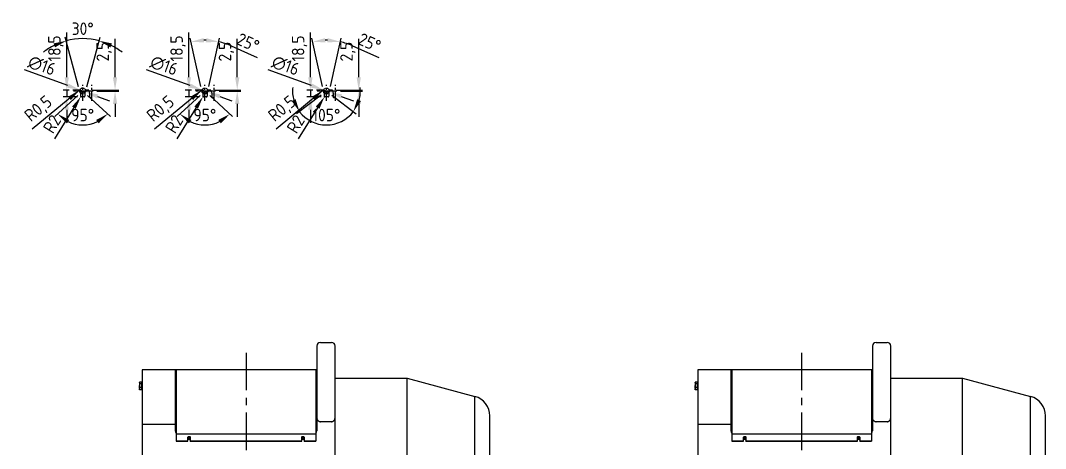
# Model space of a CAD drawing. Header units: millimetres. Extents: x -13 to 15102, y -1400 to 6249.
# Drawn here: x 9117 to 11906, y 2251 to 3414 of the extents above; entities that cross this region are included whole.
import ezdxf

# ---------------------------------------------------------------- set-up
doc = ezdxf.new("R2010")
doc.units = ezdxf.units.MM
doc.header["$LTSCALE"] = 2
for name, pattern in [('CENTER', [10.16, 6.35, -1.27, 1.27, -1.27]), ('CENTER8', [6.35, 3.96875, -0.79375, 0.79375, -0.79375]), ('PHANTOM', [2.5, 1.25, -0.25, 0.25, -0.25, 0.25, -0.25])]:
    doc.linetypes.add(name, pattern=pattern)
doc.layers.add('1轮廓实线层', color=7, linetype='Continuous')
doc.layers.add('3中心线层', color=1, linetype='CENTER8')
doc.styles.get("Standard").update_dxf_attribs({"font": 'isocp.shx', "height": 34, "bigfont": 'whgtxt.shx'})
doc.dimstyles.new('ISO-25', dxfattribs={"dimtxt": 34, "dimasz": 35, "dimexe": 10, "dimexo": 10, "dimgap": 10, "dimtad": 1, "dimdec": 4, "dimtxsty": 'Standard', "dimcen": 2.5, "dimclrd": 3, "dimclre": 3, "dimclrt": 2, "dimadec": 1, "dimazin": 2, "dimtfac": 1, "dimtdec": 4, "dimtmove": 0, "dimatfit": 3, "dimfxl": 1, "dimarcsym": 0})

# ---------------------------------------------------------------- blocks, each defined once
blk = doc.blocks.new('*D3740')
at = {"color": 3, "lineweight": -2}
for p, q in [((9706.6, 3259.6), (9706.6, 3363.9)), ((9644.5, 3224.6), (9716.6, 3224.6)), ((9657.1, 3222.1), (9716.6, 3222.1)), ((9706.6, 3224.6), (9706.6, 3222.1)), ((9706.6, 3187.1), (9706.6, 3152.1))]:
    blk.add_line(p, q, dxfattribs=at)
at = {"color": 3}
for points in [[(9700.8, 3259.6), (9712.5, 3259.6), (9706.6, 3224.6)], [(9712.5, 3187.1), (9700.8, 3187.1), (9706.6, 3222.1)]]:
    blk.add_solid(points, dxfattribs=at)
at = {"layer": 'Defpoints', "color": 0}
for p in [(9634.5, 3224.6), (9647.1, 3222.1), (9706.6, 3222.1)]:
    blk.add_point(p, dxfattribs=at)
at = {"color": 2, "insert": (9677.1, 3329.2), "char_height": 34, "attachment_point": 5, "rotation": 90}
blk.add_mtext('2,5', dxfattribs=at)
blk = doc.blocks.new('*D3741')
at = {"color": 3, "lineweight": -2}
for p, q in [((9575.1, 3259.6), (9575.1, 3380.9)), ((9582.1, 3224.6), (9565.1, 3224.6)), ((9575.1, 3224.6), (9575.1, 3206.1)), ((9604.3, 3206.1), (9565.1, 3206.1)), ((9575.1, 3171.1), (9575.1, 3136.1))]:
    blk.add_line(p, q, dxfattribs=at)
at = {"color": 3}
for points in [[(9569.3, 3259.6), (9580.9, 3259.6), (9575.1, 3224.6)], [(9580.9, 3171.1), (9569.3, 3171.1), (9575.1, 3206.1)]]:
    blk.add_solid(points, dxfattribs=at)
at = {"layer": 'Defpoints', "color": 0}
for p in [(9592.1, 3224.6), (9575.1, 3206.1), (9614.3, 3206.1)]:
    blk.add_point(p, dxfattribs=at)
at = {"color": 2, "insert": (9545.6, 3337.7), "char_height": 34, "attachment_point": 5, "rotation": 90}
blk.add_mtext('18,5', dxfattribs=at)
blk = doc.blocks.new('*D3742')
at = {"color": 3, "lineweight": -2}
for p, q in [((9605.4, 3209.9), (9543.2, 3153)), ((9631.9, 3209.9), (9694.1, 3153))]:
    blk.add_line(p, q, dxfattribs=at)
blk.add_arc((9618.6, 3222.1), 92.3, 244.3538, 295.6462, dxfattribs=at)
at = {"color": 3}
for points in [[(9582.1, 3143.5), (9575.2, 3134.2), (9550.6, 3159.7)], [(9662.1, 3134.2), (9655.1, 3143.5), (9686.7, 3159.7)]]:
    blk.add_solid(points, dxfattribs=at)
at = {"layer": 'Defpoints', "color": 0}
for p in [(9612.7, 3216.7), (9618.6, 3222.1), (9618.6, 3222.1), (9624.5, 3216.7), (9593.4, 3133.3)]:
    blk.add_point(p, dxfattribs=at)
at = {"color": 2, "insert": (9618.6, 3156.8), "char_height": 34, "attachment_point": 5}
blk.add_mtext('95%%d', dxfattribs=at)
blk = doc.blocks.new('*D3743')
at = {"color": 3, "lineweight": -2}
for p, q in [((9607.8, 3234), (9578.6, 3365.6)), ((9629.5, 3234), (9658.6, 3365.6)), ((9689.7, 3344.9), (9760.8, 3313.3))]:
    blk.add_line(p, q, dxfattribs=at)
for start, end in [(88.9849, 91.0151), (66.0151, 77.5)]:
    blk.add_arc((9618.6, 3185.1), 174.9, start, end, dxfattribs=at)
at = {"color": 3}
for points in [[(9614.8, 3365.8), (9616.2, 3354.2), (9580.8, 3355.9)], [(9621, 3354.2), (9622.4, 3365.8), (9656.5, 3355.9)]]:
    blk.add_solid(points, dxfattribs=at)
at = {"layer": 'Defpoints', "color": 0}
for p in [(9605.9, 3359.6), (9610, 3224.2), (9610.8, 3220.4), (9626.4, 3220.4), (9627.3, 3224.2)]:
    blk.add_point(p, dxfattribs=at)
at = {"color": 2, "insert": (9736.2, 3353.8), "char_height": 34, "attachment_point": 5, "rotation": 336.0151}
blk.add_mtext('25%%d', dxfattribs=at)
blk = doc.blocks.new('*D3744')
at = {"color": 3, "lineweight": -2}
for p, q in [((9578.2, 3236.7), (9460, 3279.6)), ((9626.1, 3219.4), (9611.1, 3224.8)), ((9659.1, 3207.4), (9692, 3195.5))]:
    blk.add_line(p, q, dxfattribs=at)
at = {"color": 3}
for points in [[(9576.2, 3231.3), (9580.2, 3242.2), (9611.1, 3224.8)], [(9661, 3212.9), (9657.1, 3201.9), (9626.1, 3219.4)]]:
    blk.add_solid(points, dxfattribs=at)
at = {"layer": 'Defpoints', "color": 0}
for p in [(9611.1, 3224.8), (9626.1, 3219.4)]:
    blk.add_point(p, dxfattribs=at)
at = {"color": 2, "insert": (9507.4, 3291.1), "char_height": 34, "attachment_point": 5, "rotation": 340.0653}
blk.add_mtext('∅16', dxfattribs=at)
blk = doc.blocks.new('*D3745')
at = {"color": 3, "lineweight": -2}
blk.add_line((9609.9, 3224.4), (9481.6, 3118.3), dxfattribs=at)
at = {"color": 3}
blk.add_solid([(9586.6, 3197.6), (9579.2, 3206.6), (9609.9, 3224.4)], dxfattribs=at)
at = {"layer": 'Defpoints', "color": 0}
for p in [(9609.5, 3224.1), (9609.9, 3224.4)]:
    blk.add_point(p, dxfattribs=at)
at = {"color": 2, "insert": (9499.9, 3171.8), "char_height": 34, "attachment_point": 5, "rotation": 39.6005}
blk.add_mtext('R0,5', dxfattribs=at)
blk = doc.blocks.new('*D3746')
at = {"color": 3, "lineweight": -2}
for p, q in [((9614.4, 3208.4), (9613.3, 3206.7)), ((9594.8, 3177), (9542.1, 3092.3))]:
    blk.add_line(p, q, dxfattribs=at)
at = {"color": 3}
blk.add_solid([(9599.8, 3173.9), (9589.9, 3180), (9613.3, 3206.7)], dxfattribs=at)
at = {"layer": 'Defpoints', "color": 0}
for p in [(9614.4, 3208.4), (9613.3, 3206.7)]:
    blk.add_point(p, dxfattribs=at)
at = {"color": 2, "insert": (9535.2, 3132.4), "char_height": 34, "attachment_point": 5, "rotation": 58.0726}
blk.add_mtext('R2', dxfattribs=at)
blk = doc.blocks.new('*D3747')
at = {"color": 3, "lineweight": -2}
for p, q in [((10037.3, 3259.6), (10037.3, 3363.9)), ((9975.1, 3224.6), (10047.3, 3224.6)), ((9987.8, 3222.1), (10047.3, 3222.1)), ((10037.3, 3224.6), (10037.3, 3222.1)), ((10037.3, 3187.1), (10037.3, 3152.1))]:
    blk.add_line(p, q, dxfattribs=at)
at = {"color": 3}
for points in [[(10031.4, 3259.6), (10043.1, 3259.6), (10037.3, 3224.6)], [(10043.1, 3187.1), (10031.4, 3187.1), (10037.3, 3222.1)]]:
    blk.add_solid(points, dxfattribs=at)
at = {"layer": 'Defpoints', "color": 0}
for p in [(9965.1, 3224.6), (9977.8, 3222.1), (10037.3, 3222.1)]:
    blk.add_point(p, dxfattribs=at)
at = {"color": 2, "insert": (10007.7, 3329.2), "char_height": 34, "attachment_point": 5, "rotation": 90}
blk.add_mtext('2,5', dxfattribs=at)
blk = doc.blocks.new('*D3748')
at = {"color": 3, "lineweight": -2}
for p, q in [((9905.8, 3259.6), (9905.8, 3380.9)), ((9912.8, 3224.6), (9895.8, 3224.6)), ((9905.8, 3224.6), (9905.8, 3206.1)), ((9934.9, 3206.1), (9895.8, 3206.1)), ((9905.8, 3171.1), (9905.8, 3136.1))]:
    blk.add_line(p, q, dxfattribs=at)
at = {"color": 3}
for points in [[(9899.9, 3259.6), (9911.6, 3259.6), (9905.8, 3224.6)], [(9911.6, 3171.1), (9899.9, 3171.1), (9905.8, 3206.1)]]:
    blk.add_solid(points, dxfattribs=at)
at = {"layer": 'Defpoints', "color": 0}
for p in [(9922.8, 3224.6), (9905.8, 3206.1), (9944.9, 3206.1)]:
    blk.add_point(p, dxfattribs=at)
at = {"color": 2, "insert": (9876.2, 3337.7), "char_height": 34, "attachment_point": 5, "rotation": 90}
blk.add_mtext('18,5', dxfattribs=at)
blk = doc.blocks.new('*D3749')
at = {"color": 3, "lineweight": -2}
for p, q in [((9935, 3211.1), (9868.1, 3159.8)), ((9963.6, 3211.1), (10030.5, 3159.8))]:
    blk.add_line(p, q, dxfattribs=at)
for start, end in [(173.7924, 195.6462), (344.3538, 6.2076), (217.5, 322.5)]:
    blk.add_arc((9949.3, 3222.1), 92.3, start, end, dxfattribs=at)
at = {"color": 3}
for points in [[(9855.2, 3194.6), (9865.6, 3199.8), (9876, 3165.9)], [(10033, 3199.8), (10043.4, 3194.6), (10022.5, 3165.9)]]:
    blk.add_solid(points, dxfattribs=at)
at = {"layer": 'Defpoints', "color": 0}
for p in [(9942.9, 3217.2), (9949.3, 3222.1), (9949.3, 3222.1), (9955.6, 3217.2), (9921.5, 3134)]:
    blk.add_point(p, dxfattribs=at)
at = {"color": 2, "insert": (9949.3, 3156.8), "char_height": 34, "attachment_point": 5}
blk.add_mtext('105%%d', dxfattribs=at)
blk = doc.blocks.new('*D3750')
at = {"color": 3, "lineweight": -2}
for p, q in [((9938.4, 3234), (9909.3, 3365.6)), ((9960.1, 3234), (9989.3, 3365.6)), ((10020.4, 3344.9), (10091.5, 3313.3))]:
    blk.add_line(p, q, dxfattribs=at)
for start, end in [(88.9849, 91.0151), (66.0151, 77.5)]:
    blk.add_arc((9949.3, 3185.1), 174.9, start, end, dxfattribs=at)
at = {"color": 3}
for points in [[(9945.5, 3365.8), (9946.9, 3354.2), (9911.4, 3355.9)], [(9951.7, 3354.2), (9953.1, 3365.8), (9987.1, 3355.9)]]:
    blk.add_solid(points, dxfattribs=at)
at = {"layer": 'Defpoints', "color": 0}
for p in [(9936.6, 3359.6), (9940.6, 3224.2), (9941.5, 3220.4), (9957.1, 3220.4), (9957.9, 3224.2)]:
    blk.add_point(p, dxfattribs=at)
at = {"color": 2, "insert": (10066.9, 3353.8), "char_height": 34, "attachment_point": 5, "rotation": 336.0151}
blk.add_mtext('25%%d', dxfattribs=at)
blk = doc.blocks.new('*D3751')
at = {"color": 3, "lineweight": -2}
for p, q in [((9908.9, 3236.7), (9790.7, 3279.6)), ((9956.8, 3219.4), (9941.8, 3224.8)), ((9989.7, 3207.4), (10022.6, 3195.5))]:
    blk.add_line(p, q, dxfattribs=at)
at = {"color": 3}
for points in [[(9906.9, 3231.3), (9910.8, 3242.2), (9941.8, 3224.8)], [(9991.7, 3212.9), (9987.7, 3201.9), (9956.8, 3219.4)]]:
    blk.add_solid(points, dxfattribs=at)
at = {"layer": 'Defpoints', "color": 0}
for p in [(9941.8, 3224.8), (9956.8, 3219.4)]:
    blk.add_point(p, dxfattribs=at)
at = {"color": 2, "insert": (9838.1, 3291.1), "char_height": 34, "attachment_point": 5, "rotation": 340.0653}
blk.add_mtext('∅16', dxfattribs=at)
blk = doc.blocks.new('*D3752')
at = {"color": 3, "lineweight": -2}
blk.add_line((9940.5, 3224.4), (9812.2, 3118.3), dxfattribs=at)
at = {"color": 3}
blk.add_solid([(9917.3, 3197.6), (9909.8, 3206.6), (9940.5, 3224.4)], dxfattribs=at)
at = {"layer": 'Defpoints', "color": 0}
for p in [(9940.1, 3224.1), (9940.5, 3224.4)]:
    blk.add_point(p, dxfattribs=at)
at = {"color": 2, "insert": (9830.6, 3171.8), "char_height": 34, "attachment_point": 5, "rotation": 39.6005}
blk.add_mtext('R0,5', dxfattribs=at)
blk = doc.blocks.new('*D3753')
at = {"color": 3, "lineweight": -2}
for p, q in [((9944.9, 3208.1), (9943.9, 3206.4)), ((9925.4, 3176.7), (9872.6, 3092))]:
    blk.add_line(p, q, dxfattribs=at)
at = {"color": 3}
blk.add_solid([(9930.3, 3173.6), (9920.4, 3179.8), (9943.9, 3206.4)], dxfattribs=at)
at = {"layer": 'Defpoints', "color": 0}
for p in [(9944.9, 3208.1), (9943.9, 3206.4)]:
    blk.add_point(p, dxfattribs=at)
at = {"color": 2, "insert": (9865.8, 3132.1), "char_height": 34, "attachment_point": 5, "rotation": 58.0726}
blk.add_mtext('R2', dxfattribs=at)
blk = doc.blocks.new('*D3754')
at = {"color": 3, "lineweight": -2}
for p, q in [((9374.2, 3259.6), (9374.2, 3363.9)), ((9312, 3224.6), (9384.2, 3224.6)), ((9324.7, 3222.1), (9384.2, 3222.1)), ((9374.2, 3224.6), (9374.2, 3222.1)), ((9374.2, 3187.1), (9374.2, 3152.1))]:
    blk.add_line(p, q, dxfattribs=at)
at = {"color": 3}
for points in [[(9368.3, 3259.6), (9380, 3259.6), (9374.2, 3224.6)], [(9380, 3187.1), (9368.3, 3187.1), (9374.2, 3222.1)]]:
    blk.add_solid(points, dxfattribs=at)
at = {"layer": 'Defpoints', "color": 0}
for p in [(9302, 3224.6), (9314.7, 3222.1), (9374.2, 3222.1)]:
    blk.add_point(p, dxfattribs=at)
at = {"color": 2, "insert": (9344.6, 3329.2), "char_height": 34, "attachment_point": 5, "rotation": 90}
blk.add_mtext('2,5', dxfattribs=at)
blk = doc.blocks.new('*D3755')
at = {"color": 3, "lineweight": -2}
for p, q in [((9242.7, 3259.6), (9242.7, 3380.9)), ((9249.7, 3224.6), (9232.7, 3224.6)), ((9242.7, 3224.6), (9242.7, 3206.1)), ((9271.8, 3206.1), (9232.7, 3206.1)), ((9242.7, 3171.1), (9242.7, 3136.1))]:
    blk.add_line(p, q, dxfattribs=at)
at = {"color": 3}
for points in [[(9236.8, 3259.6), (9248.5, 3259.6), (9242.7, 3224.6)], [(9248.5, 3171.1), (9236.8, 3171.1), (9242.7, 3206.1)]]:
    blk.add_solid(points, dxfattribs=at)
at = {"layer": 'Defpoints', "color": 0}
for p in [(9259.7, 3224.6), (9242.7, 3206.1), (9281.8, 3206.1)]:
    blk.add_point(p, dxfattribs=at)
at = {"color": 2, "insert": (9213.1, 3337.7), "char_height": 34, "attachment_point": 5, "rotation": 90}
blk.add_mtext('18,5', dxfattribs=at)
blk = doc.blocks.new('*D3756')
at = {"color": 3, "lineweight": -2}
for p, q in [((9272.9, 3209.9), (9210.7, 3153)), ((9299.5, 3209.9), (9361.6, 3153))]:
    blk.add_line(p, q, dxfattribs=at)
blk.add_arc((9286.2, 3222.1), 92.3, 244.3538, 295.6462, dxfattribs=at)
at = {"color": 3}
for points in [[(9249.7, 3143.5), (9242.8, 3134.2), (9218.1, 3159.7)], [(9329.6, 3134.2), (9322.7, 3143.5), (9354.2, 3159.7)]]:
    blk.add_solid(points, dxfattribs=at)
at = {"layer": 'Defpoints', "color": 0}
for p in [(9280.3, 3216.7), (9286.2, 3222.1), (9286.2, 3222.1), (9292.1, 3216.7), (9261, 3133.3)]:
    blk.add_point(p, dxfattribs=at)
at = {"color": 2, "insert": (9286.2, 3156.8), "char_height": 34, "attachment_point": 5}
blk.add_mtext('95%%d', dxfattribs=at)
blk = doc.blocks.new('*D3757')
at = {"color": 3, "lineweight": -2}
for p, q in [((9245.8, 3236.7), (9127.6, 3279.6)), ((9293.7, 3219.4), (9278.7, 3224.8)), ((9326.6, 3207.4), (9359.5, 3195.5))]:
    blk.add_line(p, q, dxfattribs=at)
blk.add_arc((9286.2, 3222.1), 8, 82.701, 195, dxfattribs=at)
at = {"color": 3}
for points in [[(9243.8, 3231.3), (9247.7, 3242.2), (9278.7, 3224.8)], [(9328.6, 3212.9), (9324.6, 3201.9), (9293.7, 3219.4)]]:
    blk.add_solid(points, dxfattribs=at)
at = {"layer": 'Defpoints', "color": 0}
for p in [(9278.7, 3224.8), (9293.7, 3219.4)]:
    blk.add_point(p, dxfattribs=at)
at = {"color": 2, "insert": (9175, 3291.1), "char_height": 34, "attachment_point": 5, "rotation": 340.0653}
blk.add_mtext('∅16', dxfattribs=at)
blk = doc.blocks.new('*D3758')
at = {"color": 3, "lineweight": -2}
blk.add_line((9277.2, 3224.4), (9148.9, 3118.3), dxfattribs=at)
at = {"color": 3}
blk.add_solid([(9254, 3197.6), (9246.5, 3206.6), (9277.2, 3224.4)], dxfattribs=at)
at = {"layer": 'Defpoints', "color": 0}
for p in [(9276.8, 3224.1), (9277.2, 3224.4)]:
    blk.add_point(p, dxfattribs=at)
at = {"color": 2, "insert": (9167.3, 3171.8), "char_height": 34, "attachment_point": 5, "rotation": 39.6005}
blk.add_mtext('R0,5', dxfattribs=at)
blk = doc.blocks.new('*D3759')
at = {"color": 3, "lineweight": -2}
for p, q in [((9281.9, 3208.4), (9280.9, 3206.7)), ((9262.4, 3177), (9209.6, 3092.3))]:
    blk.add_line(p, q, dxfattribs=at)
at = {"color": 3}
blk.add_solid([(9267.3, 3173.9), (9257.4, 3180), (9280.9, 3206.7)], dxfattribs=at)
at = {"layer": 'Defpoints', "color": 0}
for p in [(9281.9, 3208.4), (9280.9, 3206.7)]:
    blk.add_point(p, dxfattribs=at)
at = {"color": 2, "insert": (9202.8, 3132.4), "char_height": 34, "attachment_point": 5, "rotation": 58.0726}
blk.add_mtext('R2', dxfattribs=at)
blk = doc.blocks.new('*D3760')
at = {"color": 3, "lineweight": -2}
for p, q in [((9274.7, 3233.9), (9238.8, 3368.1)), ((9297.6, 3233.9), (9333.6, 3368.1))]:
    blk.add_line(p, q, dxfattribs=at)
for start, end in [(75, 105), (116.5993, 128.1985), (51.8015, 63.4007)]:
    blk.add_arc((9286.2, 3191.2), 173.2, start, end, dxfattribs=at)
at = {"color": 3}
for points in [[(9210.7, 3340.6), (9206.6, 3351.5), (9241.4, 3358.5)], [(9365.8, 3351.5), (9361.7, 3340.6), (9331, 3358.5)]]:
    blk.add_solid(points, dxfattribs=at)
at = {"layer": 'Defpoints', "color": 0}
for p in [(9301.3, 3363.7), (9277.3, 3224.2), (9278.5, 3220), (9293.9, 3220), (9295, 3224.2)]:
    blk.add_point(p, dxfattribs=at)
at = {"color": 2, "insert": (9286.2, 3391.4), "char_height": 34, "attachment_point": 5}
blk.add_mtext('30%%d', dxfattribs=at)

msp = doc.modelspace()

# ---------------------------------------------------------------- linework, layer by layer
at = {"color": 1, "linetype": 'CENTER', "ltscale": 2}
for p, q in [((9286.18342, 3195.18567), (9286.18342, 3238.64955)), ((9311.18342, 3195.18567), (9311.18342, 3238.64955)), ((9618.62781, 3195.18567), (9618.62781, 3238.64955)), ((9643.62781, 3195.18567), (9643.62781, 3238.64955)), ((9949.2752, 3195.18567), (9949.2752, 3238.64955)), ((9974.2752, 3195.18567), (9974.2752, 3238.64955))]:
    msp.add_line(p, q, dxfattribs=at)
at = {"color": 0, "linetype": 'ByBlock', "ltscale": 3}
for p, q in [((9276.84767, 3224.5818), (9259.68343, 3224.5818)), ((9295.51917, 3224.5818), (9302.03365, 3224.5818)), ((9609.47804, 3224.5818), (9592.12781, 3224.5818)), ((9627.77757, 3224.5818), (9634.47804, 3224.5818)), ((9940.12543, 3224.5818), (9922.7752, 3224.5818)), ((9958.42496, 3224.5818), (9965.12543, 3224.5818))]:
    msp.add_line(p, q, dxfattribs=at)
at = {"color": 0}
for p, q in [((9278.45601, 3220.01125), (9277.33064, 3224.21121)), ((9280.2852, 3216.67708), (9280.2852, 3208.0818)), ((9292.08164, 3216.67708), (9292.08164, 3208.0818)), ((9293.91083, 3220.01125), (9295.0362, 3224.21121)), ((9303.37305, 3220.35028), (9302.5218, 3224.19002)), ((9304.83659, 3217.21171), (9304.83659, 3205.5818)), ((9610.81744, 3220.35028), (9609.96619, 3224.19002)), ((9612.72959, 3216.67708), (9612.72959, 3208.0818)), ((9624.52602, 3216.67708), (9624.52602, 3208.0818)), ((9626.43817, 3220.35028), (9627.28942, 3224.19002)), ((9635.81744, 3220.35028), (9634.96619, 3224.19002)), ((9637.28098, 3217.21171), (9637.28098, 3205.5818)), ((9941.46483, 3220.35028), (9940.61358, 3224.19002)), ((9942.92837, 3217.21171), (9942.92837, 3208.0818)), ((9955.62202, 3217.21171), (9955.62202, 3208.0818)), ((9957.08556, 3220.35028), (9957.93681, 3224.19002)), ((9966.46483, 3220.35028), (9965.61358, 3224.19002)), ((9967.92837, 3217.21171), (9967.92837, 3205.5818)), ((9290.08164, 3206.0818), (9282.2852, 3206.0818)), ((9311.18342, 3203.5818), (9306.83659, 3203.5818)), ((9622.52602, 3206.0818), (9614.72959, 3206.0818)), ((9643.62781, 3203.5818), (9639.28098, 3203.5818)), ((9953.62202, 3206.0818), (9944.92837, 3206.0818)), ((9974.2752, 3203.5818), (9969.92837, 3203.5818))]:
    msp.add_line(p, q, dxfattribs=at)
at = {"color": 4}
for p, q in [((9286.18342, 3222.0818), (9280.2852, 3216.67708)), ((9286.18342, 3222.0818), (9292.08164, 3216.67708)), ((9618.62781, 3222.0818), (9612.72959, 3216.67708)), ((9618.62781, 3222.0818), (9624.52602, 3216.67708)), ((9949.2752, 3222.0818), (9942.92837, 3217.21171)), ((9949.2752, 3222.0818), (9955.62202, 3217.21171))]:
    msp.add_line(p, q, dxfattribs=at)
at = {"color": 1, "linetype": 'PHANTOM'}
for centre in [(9286.18342, 3222.0818), (9618.62781, 3222.0818), (9949.2752, 3222.0818)]:
    msp.add_circle(centre, 8, dxfattribs=at)
at = {"color": 0}
for centre, radius, start, end in [((9276.84767, 3224.0818), 0.5, 15, 90), ((9282.2852, 3208.0818), 2, 180, 270), ((9290.08164, 3208.0818), 2, 270, 0), ((9302.03365, 3224.0818), 0.5, 12.5, 90), ((9311.18342, 3222.0818), 8, 192.5, 217.5), ((9609.47804, 3224.0818), 0.5, 12.5, 90), ((9618.62781, 3222.0818), 8, 192.5, 222.5), ((9614.72959, 3208.0818), 2, 180, 270), ((9622.52602, 3208.0818), 2, 270, 0), ((9618.62781, 3222.0818), 8, 317.5, 347.5), ((9634.47804, 3224.0818), 0.5, 12.5, 90), ((9643.62781, 3222.0818), 8, 192.5, 217.5), ((9940.12543, 3224.0818), 0.5, 12.5, 90), ((9949.2752, 3222.0818), 8, 192.5, 217.5), ((9944.92837, 3208.0818), 2, 180, 270), ((9953.62202, 3208.0818), 2, 270, 0), ((9949.2752, 3222.0818), 8, 322.5, 347.5), ((9965.12543, 3224.0818), 0.5, 12.5, 90), ((9974.2752, 3222.0818), 8, 192.5, 217.5), ((9306.83659, 3205.5818), 2, 180, 270), ((9639.28098, 3205.5818), 2, 180, 270), ((9969.92837, 3205.5818), 2, 180, 270)]:
    msp.add_arc(centre, radius, start, end, dxfattribs=at)
at = {"color": 0, "linetype": 'ByBlock'}
for start, end in [(195, 222.5), (317.5, 345)]:
    msp.add_arc((9286.18342, 3222.0818), 8, start, end, dxfattribs=at)
at = {"color": 0, "ltscale": 3}
for centre, end in [((9295.51917, 3224.0818), 165), ((9627.77757, 3224.0818), 167.5), ((9958.42496, 3224.0818), 167.5)]:
    msp.add_arc(centre, 0.5, 90, end, dxfattribs=at)
at = {"layer": '1轮廓实线层', "color": 2}
for p, q in [((9302.03365, 3224.5818), (9296.04108, 3224.5818)), ((9634.47804, 3224.5818), (9628.48547, 3224.5818)), ((9965.12543, 3224.5818), (9959.13286, 3224.5818))]:
    msp.add_line(p, q, dxfattribs=at)
at = {"layer": '1轮廓实线层'}
for p, q in [((9933.00268, 2539.05304), (9963.00268, 2539.05304)), ((11444.96326, 2539.05304), (11474.96326, 2539.05304)), ((9923.00269, 2529.05305), (9923.00269, 2432.543)), ((9973.00267, 2432.543), (9973.00267, 2529.05305)), ((11434.96327, 2529.05305), (11434.96327, 2432.543)), ((11484.96325, 2432.543), (11484.96325, 2529.05305)), ((9538.00267, 2464.05306), (9448.0027, 2464.05306)), ((9448.0027, 2464.05306), (9448.0027, 2315.78453)), ((9538.00267, 2464.05306), (9538.00267, 2315.78453)), ((9540.50267, 2464.05306), (9538.00267, 2464.05306)), ((9920.50266, 2465.25302), (9920.50266, 2464.05306)), ((9923.00269, 2464.05306), (9920.50266, 2464.05306)), ((11049.96325, 2464.05306), (10959.96327, 2464.05306)), ((10959.96327, 2464.05306), (10959.96327, 2315.78453)), ((11049.96325, 2464.05306), (11049.96325, 2315.78453)), ((11052.46324, 2464.05306), (11049.96325, 2464.05306)), ((11432.46324, 2465.25302), (11432.46324, 2464.05306)), ((11434.96327, 2464.05306), (11432.46324, 2464.05306)), ((9440.82183, 2430.70068), (9440.3227, 2428.7463)), ((9440.3227, 2429.41805), (9440.59861, 2430.1761)), ((9440.3227, 2428.7463), (9440.3227, 2429.41805)), ((9440.3227, 2428.7463), (9440.82183, 2426.79193)), ((9440.3227, 2428.7463), (9440.3227, 2421.71808)), ((9440.82183, 2426.79193), (9440.3227, 2421.71808)), ((9447.40266, 2430.70068), (9440.82183, 2430.70068)), ((9447.40266, 2426.79193), (9440.82183, 2426.79193)), ((9447.40266, 2429.10632), (9447.40266, 2430.70068)), ((9447.40266, 2429.46806), (9448.0027, 2428.86802)), ((9447.40266, 2426.79193), (9447.40266, 2428.38623)), ((9447.40266, 2422.65274), (9447.40266, 2426.79193)), ((9448.0027, 2428.23794), (9447.45267, 2428.7463)), ((9538.00267, 2429.05303), (9540.50267, 2429.05303)), ((9920.50266, 2429.05303), (9923.00269, 2429.05303)), ((9923.00269, 2432.543), (9923.00269, 2335.63431)), ((9973.00267, 2441.55302), (10168.6016, 2441.55302)), ((9973.00267, 2335.63431), (9973.00267, 2432.543)), ((10168.6016, 2441.55302), (10353.21114, 2392.18607)), ((10168.6016, 2190.39019), (10168.6016, 2441.55302)), ((10952.7824, 2430.70068), (10952.28327, 2428.7463)), ((10952.28327, 2429.41805), (10952.55918, 2430.1761)), ((10952.28327, 2428.7463), (10952.28327, 2429.41805)), ((10952.28327, 2428.7463), (10952.7824, 2426.79193)), ((10952.28327, 2428.7463), (10952.28327, 2421.71808)), ((10952.7824, 2426.79193), (10952.28327, 2421.71808)), ((10959.36323, 2430.70068), (10952.7824, 2430.70068)), ((10959.36323, 2426.79193), (10952.7824, 2426.79193)), ((10959.36323, 2429.10632), (10959.36323, 2430.70068)), ((10959.36323, 2429.46806), (10959.96327, 2428.86802)), ((10959.36323, 2426.79193), (10959.36323, 2428.38623)), ((10959.36323, 2422.65274), (10959.36323, 2426.79193)), ((10959.96327, 2428.23794), (10959.41324, 2428.7463)), ((11049.96325, 2429.05303), (11052.46324, 2429.05303)), ((11432.46324, 2429.05303), (11434.96327, 2429.05303)), ((11434.96327, 2432.543), (11434.96327, 2335.63431)), ((11484.96325, 2441.55302), (11680.56218, 2441.55302)), ((11484.96325, 2335.63431), (11484.96325, 2432.543)), ((11680.56218, 2441.55302), (11865.17171, 2392.18607)), ((11680.56218, 2190.39019), (11680.56218, 2441.55302)), ((9440.3227, 2421.71808), (9440.82183, 2416.64424)), ((9440.3227, 2413.52483), (9440.3227, 2421.71808)), ((9440.82183, 2416.64424), (9440.3227, 2413.52483)), ((9440.3227, 2413.52483), (9440.82183, 2410.40542)), ((9440.3227, 2413.52483), (9440.3227, 2411.68805)), ((9440.59861, 2410.92994), (9440.3227, 2411.68805)), ((9440.82183, 2410.40542), (9440.68027, 2410.95968)), ((9447.40266, 2416.64424), (9440.82183, 2416.64424)), ((9447.40266, 2410.40542), (9440.82183, 2410.40542)), ((9447.40266, 2420.78336), (9447.40266, 2422.65274)), ((9447.40266, 2416.64424), (9447.40266, 2420.78336)), ((9447.40266, 2414.09948), (9447.40266, 2416.64424)), ((9447.40266, 2412.95018), (9447.40266, 2414.09948)), ((9447.40266, 2410.40542), (9447.40266, 2412.95018)), ((9448.0027, 2412.23802), (9447.40266, 2411.63804)), ((9538.00267, 2414.05304), (9540.50267, 2414.05304)), ((9920.50266, 2414.05304), (9923.00269, 2414.05304)), ((10952.28327, 2421.71808), (10952.7824, 2416.64424)), ((10952.28327, 2413.52483), (10952.28327, 2421.71808)), ((10952.7824, 2416.64424), (10952.28327, 2413.52483)), ((10952.28327, 2413.52483), (10952.7824, 2410.40542)), ((10952.28327, 2413.52483), (10952.28327, 2411.68805)), ((10952.55918, 2410.92994), (10952.28327, 2411.68805)), ((10952.7824, 2410.40542), (10952.64084, 2410.95968)), ((10959.36323, 2416.64424), (10952.7824, 2416.64424)), ((10959.36323, 2410.40542), (10952.7824, 2410.40542)), ((10959.36323, 2420.78336), (10959.36323, 2422.65274)), ((10959.36323, 2416.64424), (10959.36323, 2420.78336)), ((10959.36323, 2414.09948), (10959.36323, 2416.64424)), ((10959.36323, 2412.95018), (10959.36323, 2414.09948)), ((10959.36323, 2410.40542), (10959.36323, 2412.95018)), ((10959.96327, 2412.23802), (10959.36323, 2411.63804)), ((11049.96325, 2414.05304), (11052.46324, 2414.05304)), ((11432.46324, 2414.05304), (11434.96327, 2414.05304)), ((10353.21114, 1739.05303), (10353.21114, 2392.18607)), ((11865.17171, 1739.05303), (11865.17171, 2392.18607)), ((9538.00267, 2315.78453), (9448.0027, 2315.78453)), ((9448.0027, 2315.78453), (9448.0027, 2133.3382)), ((9538.00267, 2315.78453), (9538.00267, 2298.51176)), ((9923.00269, 2335.63431), (9923.00269, 2298.51176)), ((9963.00268, 2323.48426), (9933.00268, 2323.48426)), ((9973.00267, 2190.39019), (9973.00267, 2335.63431)), ((10394.00268, 1739.05303), (10394.00268, 2339.05306)), ((11049.96325, 2315.78453), (10959.96327, 2315.78453)), ((10959.96327, 2315.78453), (10959.96327, 2133.3382)), ((11049.96325, 2315.78453), (11049.96325, 2298.51176)), ((11434.96327, 2335.63431), (11434.96327, 2298.51176)), ((11474.96326, 2323.48426), (11444.96326, 2323.48426)), ((11484.96325, 2190.39019), (11484.96325, 2335.63431)), ((11905.96325, 1739.05303), (11905.96325, 2339.05306)), ((9540.50267, 2290.85322), (9920.50266, 2290.85322)), ((11052.46324, 2290.85322), (11432.46324, 2290.85322)), ((9575.5027, 2275.36955), (9575.5027, 2279.16332)), ((9579.00268, 2270.41419), (9579.00268, 2271.15293)), ((9882.00265, 2270.41419), (9882.00265, 2271.15293)), ((9885.5027, 2275.36955), (9885.5027, 2279.16332)), ((11087.46327, 2275.36955), (11087.46327, 2279.16332)), ((11090.96326, 2270.41419), (11090.96326, 2271.15293)), ((11393.96323, 2270.41419), (11393.96323, 2271.15293)), ((11397.46327, 2275.36955), (11397.46327, 2279.16332))]:
    msp.add_line(p, q, dxfattribs=at)
at = {"layer": '1轮廓实线层', "color": 5}
for p, q in [((9540.50267, 2465.25302), (9920.50266, 2465.25302)), ((9540.50267, 2465.25302), (9540.50267, 2290.85322)), ((9920.50266, 2464.05306), (9920.50266, 2290.85322)), ((11052.46324, 2465.25302), (11432.46324, 2465.25302)), ((11052.46324, 2465.25302), (11052.46324, 2290.85322)), ((11432.46324, 2464.05306), (11432.46324, 2290.85322)), ((9540.50267, 2290.85322), (9540.50267, 2271.15293)), ((9920.50266, 2290.85322), (9920.50266, 2271.15293)), ((11052.46324, 2290.85322), (11052.46324, 2271.15293)), ((11432.46324, 2290.85322), (11432.46324, 2271.15293)), ((9540.50267, 2271.15293), (9572.00265, 2271.15293)), ((9540.50267, 2271.15293), (9540.50267, 2270.41419)), ((9540.50267, 2270.41419), (9572.00265, 2270.41419)), ((9572.00265, 2271.15293), (9572.00265, 2280.60909)), ((9572.00265, 2270.41419), (9572.00265, 2271.15293)), ((9579.00268, 2280.60909), (9579.00268, 2271.15293)), ((9579.00268, 2271.15293), (9882.00265, 2271.15293)), ((9579.00268, 2270.41419), (9882.00265, 2270.41419)), ((9882.00265, 2271.15293), (9882.00265, 2280.60909)), ((9889.00268, 2280.60909), (9889.00268, 2271.15293)), ((9889.00268, 2271.15293), (9920.50266, 2271.15293)), ((9889.00268, 2270.41419), (9889.00268, 2271.15293)), ((9889.00268, 2270.41419), (9920.50266, 2270.41419)), ((9920.50266, 2271.15293), (9920.50266, 2270.41419)), ((11052.46324, 2271.15293), (11083.96323, 2271.15293)), ((11052.46324, 2271.15293), (11052.46324, 2270.41419)), ((11052.46324, 2270.41419), (11083.96323, 2270.41419)), ((11083.96323, 2271.15293), (11083.96323, 2280.60909)), ((11083.96323, 2270.41419), (11083.96323, 2271.15293)), ((11090.96326, 2280.60909), (11090.96326, 2271.15293)), ((11090.96326, 2271.15293), (11393.96323, 2271.15293)), ((11090.96326, 2270.41419), (11393.96323, 2270.41419)), ((11393.96323, 2271.15293), (11393.96323, 2280.60909)), ((11400.96326, 2280.60909), (11400.96326, 2271.15293)), ((11400.96326, 2271.15293), (11432.46324, 2271.15293)), ((11400.96326, 2270.41419), (11400.96326, 2271.15293)), ((11400.96326, 2270.41419), (11432.46324, 2270.41419)), ((11432.46324, 2271.15293), (11432.46324, 2270.41419))]:
    msp.add_line(p, q, dxfattribs=at)
at = {"layer": '1轮廓实线层', "color": 5, "flags": 128}
for points in [[(9572.00265, 2280.60909), (9572.21377, 2281.5524), (9572.8215, 2282.38191), (9573.7527, 2282.99763), (9574.89491, 2283.32522), (9576.11042, 2283.32522), (9577.25269, 2282.99763), (9578.18383, 2282.38191), (9578.79162, 2281.5524), (9579.00268, 2280.60909)], [(9572.00265, 2279.87029), (9572.21377, 2280.8136), (9572.8215, 2281.64311), (9573.7527, 2282.25883), (9574.89491, 2282.58642), (9576.11042, 2282.58642), (9577.25269, 2282.25883), (9578.18383, 2281.64311), (9578.79162, 2280.8136), (9579.00268, 2279.87029)], [(9882.00265, 2280.60909), (9882.21377, 2281.5524), (9882.8215, 2282.38191), (9883.75271, 2282.99763), (9884.89491, 2283.32522), (9886.11043, 2283.32522), (9887.25269, 2282.99763), (9888.18383, 2282.38191), (9888.79162, 2281.5524), (9889.00268, 2280.60909)], [(9882.00265, 2279.87029), (9882.21377, 2280.8136), (9882.8215, 2281.64311), (9883.75271, 2282.25883), (9884.89491, 2282.58642), (9886.11043, 2282.58642), (9887.25269, 2282.25883), (9888.18383, 2281.64311), (9888.79162, 2280.8136), (9889.00268, 2279.87029)], [(11083.96323, 2280.60909), (11084.17435, 2281.5524), (11084.78208, 2282.38191), (11085.71328, 2282.99763), (11086.85548, 2283.32522), (11088.071, 2283.32522), (11089.21326, 2282.99763), (11090.14441, 2282.38191), (11090.7522, 2281.5524), (11090.96326, 2280.60909)], [(11083.96323, 2279.87029), (11084.17435, 2280.8136), (11084.78208, 2281.64311), (11085.71328, 2282.25883), (11086.85548, 2282.58642), (11088.071, 2282.58642), (11089.21326, 2282.25883), (11090.14441, 2281.64311), (11090.7522, 2280.8136), (11090.96326, 2279.87029)], [(11393.96323, 2280.60909), (11394.17435, 2281.5524), (11394.78208, 2282.38191), (11395.71328, 2282.99763), (11396.85548, 2283.32522), (11398.071, 2283.32522), (11399.21327, 2282.99763), (11400.14441, 2282.38191), (11400.7522, 2281.5524), (11400.96326, 2280.60909)], [(11393.96323, 2279.87029), (11394.17435, 2280.8136), (11394.78208, 2281.64311), (11395.71328, 2282.25883), (11396.85548, 2282.58642), (11398.071, 2282.58642), (11399.21327, 2282.25883), (11400.14441, 2281.64311), (11400.7522, 2280.8136), (11400.96326, 2279.87029)]]:
    msp.add_lwpolyline(points, dxfattribs=at)
at = {"layer": '1轮廓实线层', "flags": 128}
for points in [[(9575.5027, 2275.36955), (9574.54598, 2275.51391), (9573.73488, 2275.92512), (9573.19296, 2276.54054), (9573.0027, 2277.26646), (9573.19296, 2277.99239), (9573.73488, 2278.60775), (9574.54598, 2279.01896), (9575.5027, 2279.16332)], [(9575.5027, 2279.16332), (9576.45941, 2279.01896), (9577.27045, 2278.60775), (9577.81238, 2277.99239), (9578.00269, 2277.26646), (9577.81238, 2276.54054), (9577.27045, 2275.92512), (9576.45941, 2275.51391), (9575.5027, 2275.36955)], [(9885.5027, 2275.36955), (9884.54598, 2275.51391), (9883.73488, 2275.92512), (9883.19296, 2276.54054), (9883.0027, 2277.26646), (9883.19296, 2277.99239), (9883.73488, 2278.60775), (9884.54598, 2279.01896), (9885.5027, 2279.16332)], [(9885.5027, 2279.16332), (9886.45941, 2279.01896), (9887.27045, 2278.60775), (9887.81238, 2277.99239), (9888.0027, 2277.26646), (9887.81238, 2276.54054), (9887.27045, 2275.92512), (9886.45941, 2275.51391), (9885.5027, 2275.36955)], [(11087.46327, 2275.36955), (11086.50656, 2275.51391), (11085.69546, 2275.92512), (11085.15353, 2276.54054), (11084.96327, 2277.26646), (11085.15353, 2277.99239), (11085.69546, 2278.60775), (11086.50656, 2279.01896), (11087.46327, 2279.16332)], [(11087.46327, 2279.16332), (11088.41998, 2279.01896), (11089.23103, 2278.60775), (11089.77295, 2277.99239), (11089.96327, 2277.26646), (11089.77295, 2276.54054), (11089.23103, 2275.92512), (11088.41998, 2275.51391), (11087.46327, 2275.36955)], [(11397.46327, 2275.36955), (11396.50656, 2275.51391), (11395.69546, 2275.92512), (11395.15353, 2276.54054), (11394.96328, 2277.26646), (11395.15353, 2277.99239), (11395.69546, 2278.60775), (11396.50656, 2279.01896), (11397.46327, 2279.16332)], [(11397.46327, 2279.16332), (11398.41999, 2279.01896), (11399.23103, 2278.60775), (11399.77295, 2277.99239), (11399.96327, 2277.26646), (11399.77295, 2276.54054), (11399.23103, 2275.92512), (11398.41999, 2275.51391), (11397.46327, 2275.36955)]]:
    msp.add_lwpolyline(points, dxfattribs=at)
at = {"layer": '1轮廓实线层'}
for centre, radius, start, end in [((9933.00268, 2529.05303), 10, 90, 180), ((9963.00268, 2529.05303), 10, 0, 90), ((11444.96325, 2529.05303), 10, 90, 180), ((11474.96325, 2529.05303), 10, 0, 90), ((10339.00268, 2339.05303), 55, 0, 75.02867507), ((11850.96325, 2339.05303), 55, 0, 75.02867507), ((9550.52209, 2298.67328), 12.52046, 180.73913684, 216.84661126), ((9910.48378, 2298.67315), 12.51995, 323.15240444, 359.26143085), ((11062.48266, 2298.67328), 12.52046, 180.73913684, 216.84661126), ((11422.44435, 2298.67315), 12.51995, 323.15240444, 359.26143085)]:
    msp.add_arc(centre, radius, start, end, dxfattribs=at)
for points, knots in [([(9447.45267, 2428.7463), (9447.45004, 2428.81353), (9447.44534, 2428.93376), (9447.41572, 2429.05352), (9447.40266, 2429.10632)], [0, 0, 0, 0, 0.5591184522, 1, 1, 1, 1]), ([(9447.40266, 2428.38623), (9447.4187, 2428.45338), (9447.44731, 2428.57316), (9447.45103, 2428.69344), (9447.45267, 2428.7463)], [0, 0, 0, 0, 0.56050899207, 1, 1, 1, 1]), ([(10959.41324, 2428.7463), (10959.41061, 2428.81353), (10959.40591, 2428.93376), (10959.37629, 2429.05352), (10959.36323, 2429.10632)], [0, 0, 0, 0, 0.5591184522, 1, 1, 1, 1]), ([(10959.36323, 2428.38623), (10959.37927, 2428.45338), (10959.40788, 2428.57316), (10959.41161, 2428.69344), (10959.41324, 2428.7463)], [0, 0, 0, 0, 0.56050899207, 1, 1, 1, 1]), ([(9923.00269, 2335.63431), (9923.06017, 2334.64193), (9923.17693, 2332.62612), (9924.14656, 2329.70512), (9925.61499, 2327.26572), (9927.39508, 2325.47007), (9929.1899, 2324.32102), (9931.08756, 2323.61192), (9932.38771, 2323.52526), (9933.00268, 2323.48426)], [0, 0, 0, 0, 0.1896895099, 0.3853134506, 0.5722466121, 0.6992074812, 0.8118318617, 0.9109956386, 1, 1, 1, 1]), ([(9963.00268, 2323.48425), (9963.59193, 2323.48425), (9964.20323, 2323.5479), (9965.44139, 2323.82629), (9966.06814, 2324.04128), (9967.29911, 2324.63338), (9967.90308, 2325.01065), (9969.04647, 2325.91889), (9969.58559, 2326.44981), (9970.5619, 2327.63604), (9970.99887, 2328.29107), (9971.74639, 2329.68029), (9972.0569, 2330.41412), (9972.54423, 2331.90976), (9972.72117, 2332.67126), (9972.95029, 2334.17564), (9973.00268, 2334.91836), (9973.00268, 2335.63431)], [0, 0, 0, 0, 0.125, 0.125, 0.25, 0.25, 0.375, 0.375, 0.5, 0.5, 0.625, 0.625, 0.75, 0.75, 0.875, 0.875, 1, 1, 1, 1]), ([(11434.96327, 2335.63431), (11435.02075, 2334.64193), (11435.13751, 2332.62612), (11436.10713, 2329.70512), (11437.57556, 2327.26572), (11439.35565, 2325.47007), (11441.15048, 2324.32102), (11443.04813, 2323.61192), (11444.34828, 2323.52526), (11444.96326, 2323.48426)], [0, 0, 0, 0, 0.1896895099, 0.3853134506, 0.5722466121, 0.6992074812, 0.8118318617, 0.9109956386, 1, 1, 1, 1]), ([(11474.96325, 2323.48425), (11475.55251, 2323.48425), (11476.1638, 2323.5479), (11477.40197, 2323.82629), (11478.02872, 2324.04128), (11479.25969, 2324.63338), (11479.86366, 2325.01065), (11481.00705, 2325.91889), (11481.54617, 2326.44981), (11482.52248, 2327.63604), (11482.95945, 2328.29107), (11483.70697, 2329.68029), (11484.01747, 2330.41412), (11484.5048, 2331.90976), (11484.68174, 2332.67126), (11484.91087, 2334.17564), (11484.96325, 2334.91836), (11484.96325, 2335.63431)], [0, 0, 0, 0, 0.125, 0.125, 0.25, 0.25, 0.375, 0.375, 0.5, 0.5, 0.625, 0.625, 0.75, 0.75, 0.875, 0.875, 1, 1, 1, 1])]:
    msp.add_open_spline(points, degree=3, knots=knots, dxfattribs=at)
at = {"layer": '3中心线层', "linetype": 'CENTER', "ltscale": 3}
for p, q in [((9314.66888, 3222.0818), (9257.69796, 3222.0818)), ((9647.11326, 3222.0818), (9590.14235, 3222.0818)), ((9977.76065, 3222.0818), (9920.78974, 3222.0818))]:
    msp.add_line(p, q, dxfattribs=at)
at = {"layer": '3中心线层', "linetype": 'CENTER', "ltscale": 8}
for p, q in [((9730.5027, 2510.63622), (9730.5027, 903.97883)), ((11242.46327, 2510.63622), (11242.46327, 903.97883))]:
    msp.add_line(p, q, dxfattribs=at)

# ---------------------------------------------------------------- dimensions: what is measured, and where the dimension line sits
at = {"color": 0}
for base, line1, line2, picture, middle in [((9301.27721, 3363.69502), ((9293.91083, 3220.01125), (9295.0362, 3224.21121)), ((9278.45601, 3220.01125), (9277.33064, 3224.21121)), '*D3760', (9286.18342, 3391.35402)), ((9605.91987, 3359.55851), ((9626.43817, 3220.35028), (9627.28942, 3224.19002)), ((9610.81744, 3220.35028), (9609.96619, 3224.19002)), '*D3743', (9736.24065, 3353.77455)), ((9936.56726, 3359.55851), ((9957.08556, 3220.35028), (9957.93681, 3224.19002)), ((9941.46483, 3220.35028), (9940.61358, 3224.19002)), '*D3750', (10066.88804, 3353.77455)), ((9260.99463, 3133.26377), ((9286.18342, 3222.0818), (9292.08164, 3216.67708)), ((9286.18342, 3222.0818), (9280.2852, 3216.67708)), '*D3756', (9286.18342, 3156.76107)), ((9593.43902, 3133.26377), ((9618.62781, 3222.0818), (9624.52602, 3216.67708)), ((9618.62781, 3222.0818), (9612.72959, 3216.67708)), '*D3742', (9618.62781, 3156.76107))]:
    dim = msp.add_angular_dim_2l(base=base, line1=line1, line2=line2, dimstyle='ISO-25', dxfattribs=at)
    dim.commit()
    dim.dimension.update_dxf_attribs({"geometry": picture, "text_midpoint": middle})
for base, p1, p2, picture, middle in [((9242.6632, 3206.0818), (9259.68343, 3224.5818), (9281.83659, 3206.0818), '*D3755', (9242.6632, 3337.7318)), ((9575.10759, 3206.0818), (9592.12781, 3224.5818), (9614.28098, 3206.0818), '*D3741', (9575.10759, 3337.7318)), ((9905.75497, 3206.0818), (9922.7752, 3224.5818), (9944.92837, 3206.0818), '*D3748', (9905.75497, 3337.7318)), ((9374.17268, 3222.0818), (9302.03365, 3224.5818), (9314.66888, 3222.0818), '*D3754', (9374.17268, 3329.2318)), ((9706.61707, 3222.0818), (9634.47804, 3224.5818), (9647.11326, 3222.0818), '*D3740', (9706.61707, 3329.2318)), ((10037.26446, 3222.0818), (9965.12543, 3224.5818), (9977.76065, 3222.0818), '*D3747', (10037.26446, 3329.2318))]:
    dim = msp.add_linear_dim(base=base, p1=p1, p2=p2, angle=90, dimstyle='ISO-25', dxfattribs=at)
    dim.commit()
    dim.dimension.update_dxf_attribs({"geometry": picture, "text_midpoint": middle, "dimtype": 160})
for p1, p2, picture, middle in [((9293.70408, 3219.35421), (9278.66276, 3224.80939), '*D3757', (9165.77319, 3265.75212)), ((9626.14846, 3219.35421), (9611.10715, 3224.80939), '*D3744', (9498.21757, 3265.75212)), ((9956.79585, 3219.35421), (9941.75454, 3224.80939), '*D3751', (9828.86496, 3265.75212))]:
    dim = msp.add_diameter_dim_2p(p1=p1, p2=p2, dimstyle='ISO-25', dxfattribs=at)
    dim.commit()
    dim.dimension.update_dxf_attribs({"geometry": picture, "text_midpoint": middle, "dimtype": 163})
for center, mpoint, picture, middle in [((9276.83909, 3224.08853), (9277.22435, 3224.40725), '*D3758', (9186.11184, 3149.03103)), ((9281.92868, 3208.36502), (9280.87099, 3206.66759), '*D3759', (9225.70683, 3118.13705)), ((9609.47804, 3224.0818), (9609.86329, 3224.40051), '*D3745', (9518.75079, 3149.0243)), ((9614.37306, 3208.36502), (9613.31537, 3206.66759), '*D3746', (9558.15121, 3118.13705)), ((9940.12543, 3224.0818), (9940.51068, 3224.40051), '*D3752', (9849.39818, 3149.0243)), ((9944.92837, 3208.0818), (9943.87068, 3206.38436), '*D3753', (9888.70652, 3117.85383))]:
    dim = msp.add_radius_dim(center=center, mpoint=mpoint, dimstyle='ISO-25', dxfattribs=at)
    dim.commit()
    dim.dimension.update_dxf_attribs({"geometry": picture, "text_midpoint": middle, "dimtype": 164})
dim = msp.add_angular_dim_2l(base=(9921.51382, 3134.03395), line1=((9949.2752, 3222.0818), (9955.62202, 3217.21171)), line2=((9949.2752, 3222.0818), (9942.92837, 3217.21171)), dimstyle='ISO-25', dxfattribs=at)
dim.commit()
dim.dimension.update_dxf_attribs({"geometry": '*D3749', "text_midpoint": (9949.2752, 3129.76107), "dimtype": 162})

doc.saveas('drawing.dxf')
